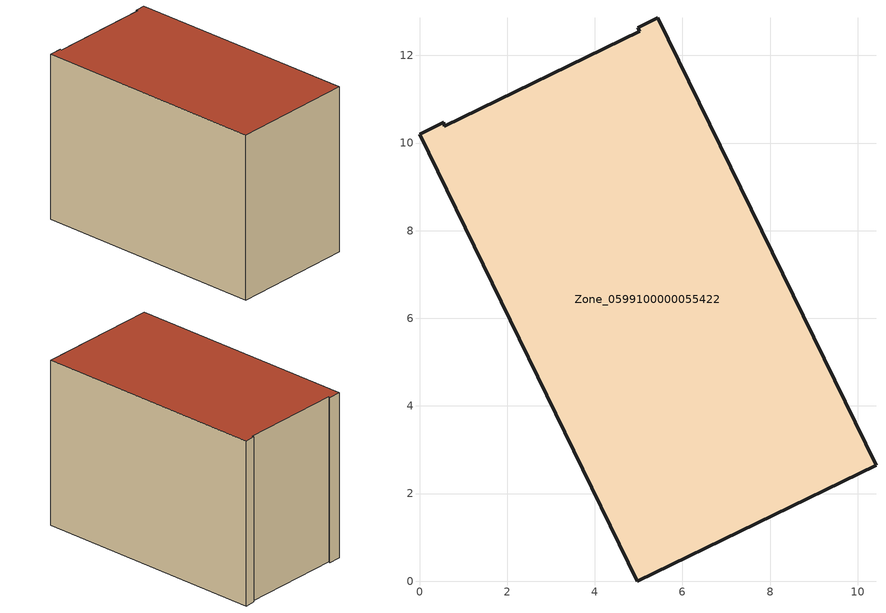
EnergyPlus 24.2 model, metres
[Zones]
Zone_0599100000055422
 floor ground (C_G): 0.57,10.38 5.02,12.55 4.98,12.63 5.44,12.86 10.42,2.65 4.97,0 0,10.2 0.56,10.47 z0
 wall outside (C_F): 4.97,0 10.42,2.65 5.44,12.86 4.98,12.63 5.02,12.55 0.57,10.38 0.56,10.47 0,10.2 4.97,0 z0:8.05
 roof outside (C_R): 5.44,12.86 4.98,12.63 5.02,12.55 0.57,10.38 0.56,10.47 0,10.2 4.97,0 10.42,2.65 z8.05
[BUILDING]
Pand.0599100000055422: North Axis=0; Terrain=City; Loads Convergence Tolerance Value=0.04; Temperature Convergence Tolerance Value=0.4; Solar Distribution=FullExterior; Maximum Number of Warmup Days=25; Minimum Number of Warmup Days=1
[Site:Location]
Rotterdam.The.Hague.AP_ZH_NLD Design_Conditions: Latitude=51.96; Longitude=4.45; Time Zone=1; Elevation=-4.5
[SITE:GROUNDTEMPERATURE:BUILDINGSURFACE]
18, 18, 18, 18, 18, 18, 18, 18, 18, 18, 18, 18
[MATERIAL] Thermal Absorptance=0.9; Solar Absorptance=0.7; Visible Absorptance=0.7
Name | Roughness | Thickness | Conductivity | Density | Specific Heat
G.TI.1965-1974 | MediumSmooth | 0.15 | 0.882353 | 540 | 1210
F.TI.1965-1974 | Rough | 0.3 | 0.697674 | 1920 | 840
R.TI.1965-1974 | MediumRough | 0.2 | 0.232558 | 1500 | 1000
[CONSTRUCTION]
C_G: G.TI.1965-1974
C_F: F.TI.1965-1974
C_R: R.TI.1965-1974
[ZONE]
Zone_0599100000055422: Type=1; Multiplier=1; Ceiling Height=Autocalculate; Volume=Autocalculate; Floor Area=autocalculate; Part of Total Floor Area=Yes
[ZONEINFILTRATION:DESIGNFLOWRATE]
Infil_Zone_0599100000055422: Zone or ZoneList or Space or SpaceList=Zone_0599100000055422; Schedule=AlwaysOn; Design Flow Rate Calculation Method=Flow/Area; Flow Rate per Floor Area=0.003; Constant Term Coefficient=1; Temperature Term Coefficient=0; Velocity Term Coefficient=0; Velocity Squared Term Coefficient=0
[HVACTEMPLATE:ZONE:IDEALLOADSAIRSYSTEM]
Zone_0599100000055422: Maximum Heating Supply Air Temperature=50; Minimum Cooling Supply Air Temperature=13; Maximum Heating Supply Air Humidity Ratio=0.0156; Minimum Cooling Supply Air Humidity Ratio=0.0077; Heating Limit=NoLimit; Cooling Limit=NoLimit; Dehumidification Control Type=ConstantSensibleHeatRatio; Cooling Sensible Heat Ratio=0.7; Dehumidification Setpoint=60; Humidification Control Type=None; Humidification Setpoint=30; Outdoor Air Method=None; Outdoor Air Flow Rate per Person=0.00944; Outdoor Air Flow Rate per Zone Floor Area=0; Outdoor Air Flow Rate per Zone=0; Demand Controlled Ventilation Type=None; Outdoor Air Economizer Type=NoEconomizer; Heat Recovery Type=None; Sensible Heat Recovery Effectiveness=0.7; Latent Heat Recovery Effectiveness=0.65
[ZONECONTROL:THERMOSTAT]
ThermostatControl_Zone_0599100000055422: Zone or ZoneList=Zone_0599100000055422; Control Type Schedule=DualSetpointControlType; Control 1=Thermostat_Zone_0599100000055422; Temperature Difference Between Cutout And Setpoint=0
[THERMOSTATSETPOINT:DUALSETPOINT]
Thermostat_Zone_0599100000055422: Heating Setpoint Temperature Schedule=HeatingSetpoint_Zone_0599100000055422; Cooling Setpoint Temperature Schedule=CoolingSetpoint_Zone_0599100000055422
[SCHEDULE:COMPACT]
HeatingSetpoint_Zone_0599100000055422: Through: 12/31, For: AllDays, Until: 24:00, 21
CoolingSetpoint_Zone_0599100000055422: Through: 12/31, For: AllDays, Until: 24:00, 24
DualSetpointControlType: Through: 12/31, For: AllDays, Until: 24:00, 4
AlwaysOn: Through: 12/31, For: AllDays, Until: 24:00, 1
